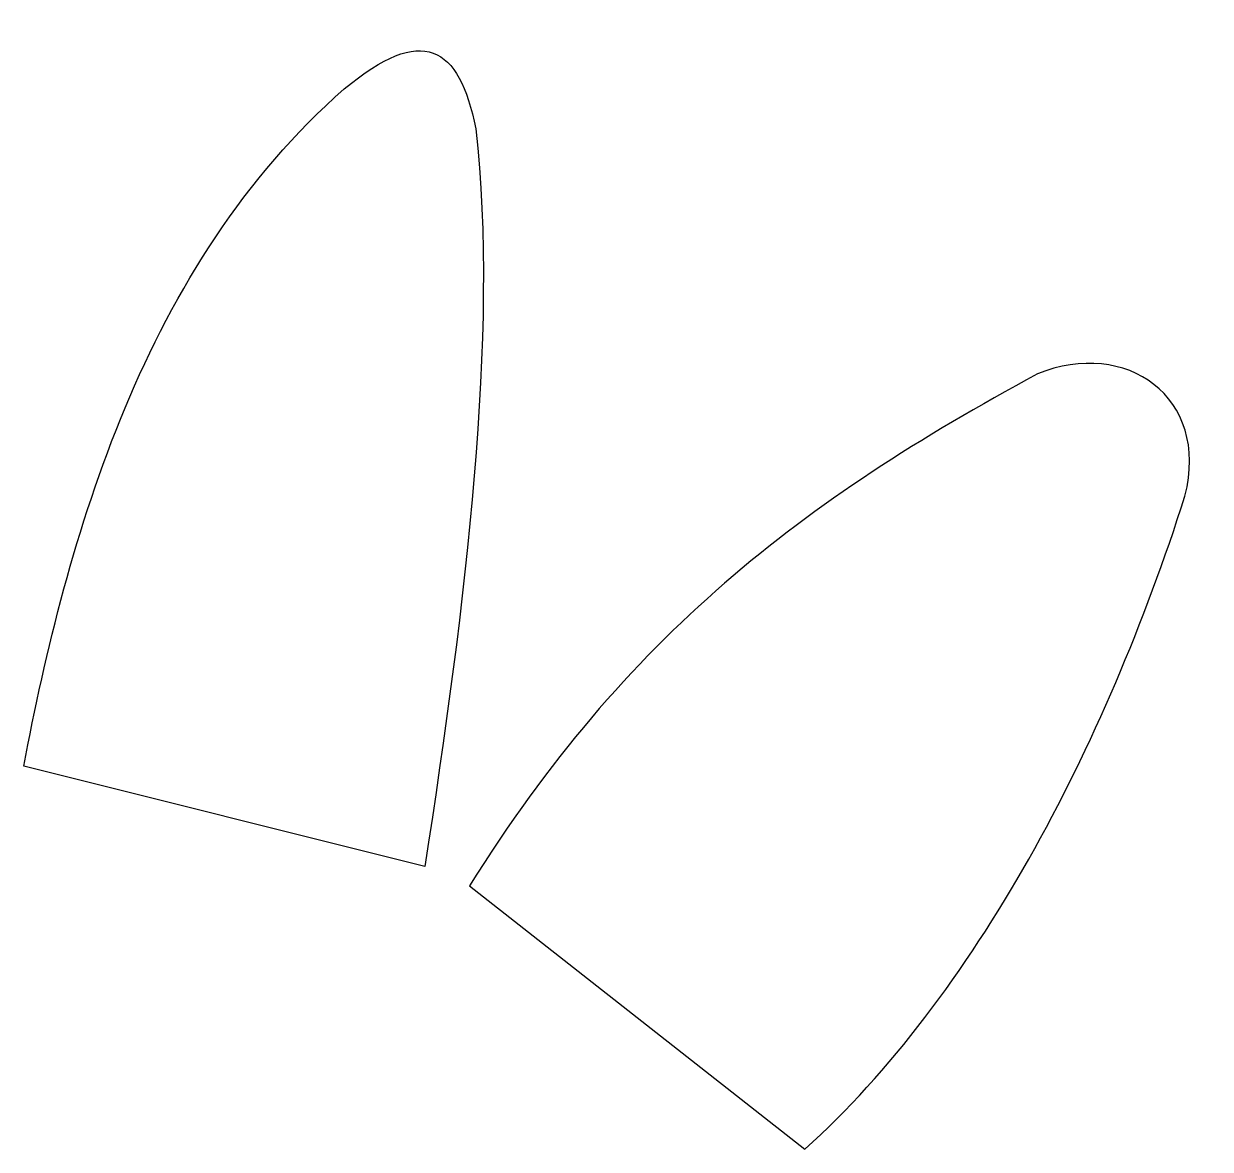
# Model space of a CAD drawing. Header units: centimetres. Extents: x -6.3 to 6.5, y -5.9 to 6.2.
import ezdxf

# ---------------------------------------------------------------- set-up
doc = ezdxf.new("R2010")
doc.units = ezdxf.units.CM
doc.header["$MEASUREMENT"] = 0
doc.layers.add('Camada 1', color=7, linetype='Continuous')

msp = doc.modelspace()

# ---------------------------------------------------------------- linework, layer by layer
at = {"layer": 'Camada 1'}
for points in [[(-1.9562, -2.86954), (-1.51964, -0.04278), (-1.15703, 2.87086), (-1.40933, 5.06979), (-1.40933, 5.06979), (-1.5838, 5.97009), (-1.98149, 6.20149), (-2.82334, 5.49971), (-2.82334, 5.49971), (-4.98113, 3.61122), (-5.80543, 0.66466), (-6.27314, -1.78874), (-6.27314, -1.78874), (-6.27314, -1.78874), (-1.9562, -2.86954), (-1.9562, -2.86954)], [(-1.47402, -3.07462), (0.20521, -0.38254), (2.12151, 1.0754), (4.63627, 2.43279), (4.63627, 2.43279), (5.58903, 2.81974), (6.49632, 2.18495), (6.22414, 1.11839), (6.22414, 1.11839), (5.35924, -1.58729), (3.96957, -4.24839), (2.13482, -5.91085), (2.13482, -5.91085), (2.13482, -5.91085), (-1.47402, -3.07462), (-1.47402, -3.07462)]]:
    msp.add_open_spline(points, degree=3, knots=[0, 0, 0, 0, 0.2, 0.2, 0.2, 0.2, 0.4, 0.4, 0.4, 0.4, 0.6, 0.6, 0.6, 0.6, 1, 1, 1, 1], dxfattribs=at)

doc.saveas('drawing.dxf')
